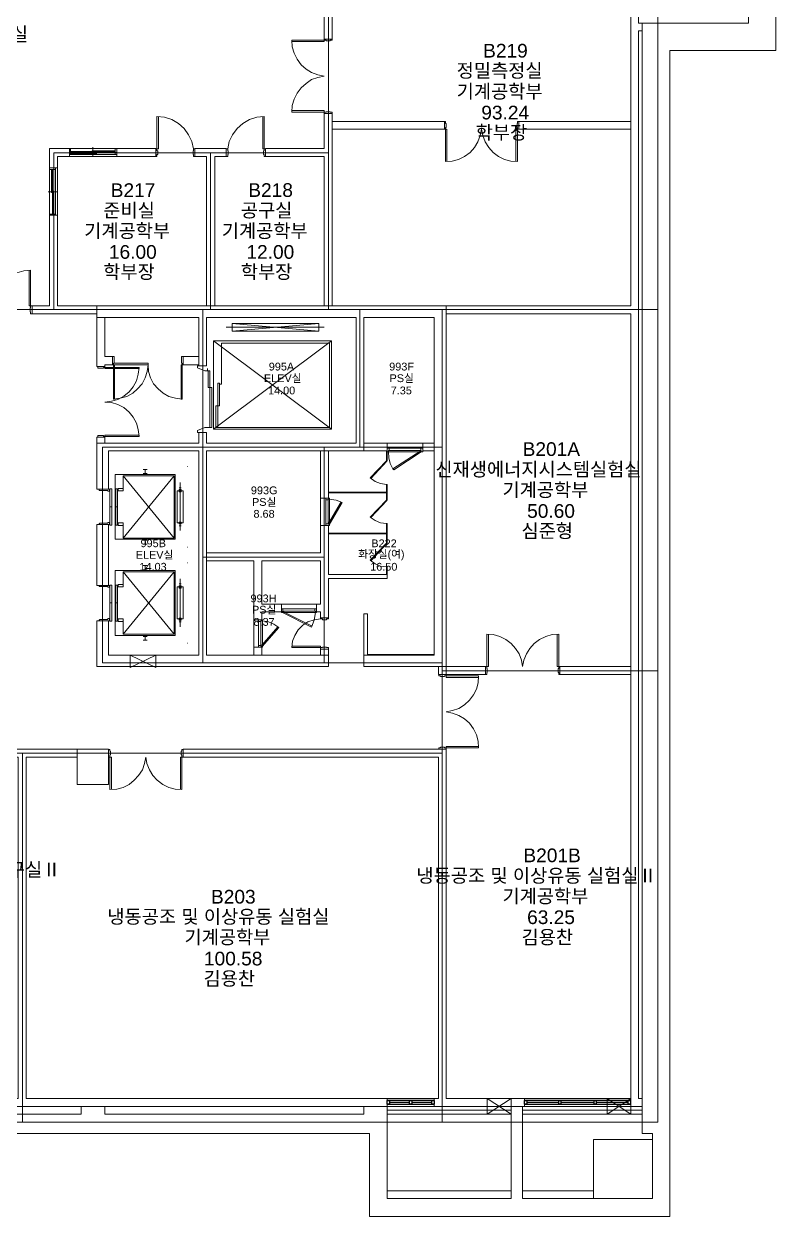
# Model space of a CAD drawing. Header units: millimetres. Extents: x -750 to 93466, y 13039 to 66109.
# Drawn here: x 74316 to 93466, y 13904 to 44781 of the extents above; entities that cross this region are included whole.
import ezdxf

# ---------------------------------------------------------------- set-up
doc = ezdxf.new("R2010")
doc.units = ezdxf.units.MM
doc.layers.add('PDF_문자', color=7, linetype='Continuous')
doc.layers.add('PDF_형상', color=7, linetype='Continuous')
doc.styles.add('PDF 맑은고딕', font='Arial.ttf')

msp = doc.modelspace()

# ---------------------------------------------------------------- linework, layer by layer
at = {"layer": 'PDF_형상', "lineweight": 5}
for points in [[(61864, 49514), (93466, 49514), (93466, 44109), (90768, 44109), (90768, 14398), (83112, 14398), (83112, 16506), (47464, 16506), (47464, 13904), (39855, 13904), (39855, 14398), (32703, 14398), (32703, 16506), (10951, 16506), (10951, 51214), (40159, 51214), (61864, 51214), (61864, 49514), (61864, 51214)], [(91281, 48811), (90768, 48811), (90768, 47557), (90170, 47557), (90768, 47557), (90768, 48811), (92772, 48811), (92772, 44812), (90065, 44812), (89970, 44812), (89970, 45705), (89771, 45705), (89771, 37603), (85069, 37603), (85069, 28408), (85069, 28209), (85069, 28408), (86142, 28408)], [(61465, 37603), (61465, 48507), (81963, 48507), (81963, 44404), (82162, 44404), (82162, 48507), (89771, 48507), (89771, 47557), (90170, 47557)], [(87016, 17200), (87016, 14853), (90322, 14853), (90322, 16506), (90065, 16506), (90065, 44812), (90768, 44812), (90778, 44812)], [(90065, 44613), (89970, 44613), (89970, 17399), (90065, 17399)], [(81136, 42580), (81963, 42580), (81963, 42542), (81136, 42542), (81146, 42713), (81193, 42875), (81269, 43027), (81374, 43160), (81497, 43274), (81640, 43369), (81801, 43426), (81963, 43454), (81801, 43492), (81640, 43549), (81497, 43634), (81374, 43748), (81269, 43891), (81193, 44043), (81146, 44204), (81136, 44375), (81963, 44375), (81963, 44337), (81136, 44337)], [(77736, 42428), (77736, 41602), (77698, 41602), (77698, 42428), (77888, 42409), (78078, 42352), (78249, 42248), (78391, 42124), (78505, 41963), (78591, 41792), (78629, 41602)], [(80396, 42428), (80396, 41602), (80434, 41602), (80434, 42428), (80244, 42409), (80054, 42352), (79883, 42248), (79740, 42124), (79626, 41963), (79541, 41792), (79503, 41602)], [(82162, 37603), (82162, 42504), (81963, 42504), (81963, 41611), (80462, 41611), (80462, 41412), (81963, 41412), (81963, 37603)], [(82162, 42105), (85021, 42105), (85050, 42105), (85050, 42153), (85069, 42153), (85069, 42248), (85050, 42248), (85050, 42305), (85021, 42305), (82162, 42305)], [(85021, 42105), (85021, 42305), (85021, 42105)], [(89771, 42105), (86921, 42105), (86883, 42105), (86883, 42153), (86874, 42153), (86874, 42248), (86883, 42248), (86883, 42305), (86921, 42305), (86921, 42105), (86921, 42305), (89771, 42305)], [(86845, 41279), (86845, 42105), (86883, 42105), (86883, 41279), (86712, 41288), (86551, 41336), (86399, 41412), (86266, 41516), (86152, 41640), (86057, 41782), (86000, 41944), (85971, 42105), (85933, 41944), (85876, 41782), (85791, 41640), (85677, 41516), (85534, 41412), (85382, 41336), (85221, 41288), (85050, 41279), (85050, 42105), (85088, 42105), (85088, 41279)], [(76169, 36406), (76169, 37403), (74516, 37403), (74516, 37603), (74962, 37603), (74962, 41611), (77669, 41611), (77669, 41412), (75162, 41412), (75162, 37603), (76169, 37603), (85069, 37603)], [(75466, 41516), (75466, 41611), (75494, 41611), (75494, 41459), (75466, 41459), (75466, 41611)], [(76169, 41488), (76064, 41488), (75466, 41488)], [(75466, 41459), (75466, 41412)], [(75494, 41611), (76634, 41611)], [(75494, 41516), (75542, 41516), (75542, 41535), (75494, 41535)], [(75494, 41459), (76634, 41459)], [(75542, 41535), (76045, 41535), (76083, 41535), (76596, 41535), (76634, 41535)], [(75542, 41516), (76045, 41516)], [(76663, 41516), (76064, 41516), (75960, 41516)], [(76083, 41554), (76045, 41554), (76045, 41516), (76083, 41516), (76083, 41554), (76596, 41554), (76596, 41535)], [(76064, 41421), (76064, 41649)], [(76596, 41554), (76634, 41554)], [(76672, 41459), (76672, 41412)], [(78961, 37603), (78961, 41412), (78667, 41412), (78667, 41611), (79465, 41611), (79465, 41412), (79170, 41412), (79170, 37603)], [(74962, 39939), (74962, 41079)], [(75010, 41041), (75010, 41079)], [(75038, 39977), (75038, 40490), (75038, 40528), (75038, 41041), (75038, 41079)], [(75114, 41117), (75162, 41117)], [(75114, 39939), (75114, 41079)], [(75010, 40528), (75010, 40490), (75057, 40490), (75057, 40528), (75010, 40528), (75010, 41041), (75038, 41041)], [(75152, 40509), (74924, 40509)], [(74962, 40509), (75076, 40509), (75162, 40509)], [(75057, 39977), (75057, 40490)], [(75114, 39911), (74962, 39911), (74962, 39939), (75114, 39939), (75114, 39911), (75162, 39911)], [(75057, 39939), (75057, 39977), (75038, 39977), (75038, 39939)], [(72683, 38515), (72683, 37603), (72645, 37603), (72645, 38515), (72825, 38496), (72996, 38448), (73158, 38363), (73300, 38249), (73414, 38106), (73499, 37954), (73547, 37774), (73566, 37603), (73585, 37774), (73632, 37954), (73718, 38106), (73832, 38249), (73974, 38363), (74126, 38448), (74307, 38496), (74478, 38515), (74478, 37603), (74440, 37603), (74440, 38515)], [(78762, 36074), (78762, 37308), (76169, 37308), (76169, 37603)], [(76169, 37403), (76169, 36055), (76368, 36055), (76368, 36102), (76568, 36102), (76568, 36311)], [(85069, 37403), (89771, 37403), (89771, 17399), (89771, 17200), (90065, 17200)], [(76568, 36102), (76587, 36102), (76615, 36102), (76615, 35228), (76587, 35228), (76587, 36102), (76587, 36140), (76606, 36140), (76606, 36311), (76568, 36311), (76368, 36311), (76368, 37308)], [(78762, 34107), (78762, 34373), (78961, 34373), (78961, 34107), (82770, 34107), (82770, 37308), (78961, 37308), (78961, 36074), (78762, 36074), (78733, 36074), (78733, 36026), (78914, 35950), (78990, 35950), (78990, 36007)], [(82067, 28703), (78961, 28703), (78961, 33908), (82970, 33908), (82970, 37308), (84765, 37308), (84765, 28703), (82970, 28703), (82970, 29757), (83065, 29757), (83065, 28703)], [(81963, 37061), (79465, 37061)], [(79617, 36957), (79617, 37156)], [(81820, 37156), (81820, 36957)], [(79142, 36710), (79142, 34459)], [(79246, 34506), (82096, 34506), (82096, 36653), (79341, 36653), (79341, 35608), (79294, 35608)], [(82143, 34459), (82143, 36710)], [(78762, 36102), (78363, 36102), (78344, 36102), (78344, 36140), (78325, 36140), (78325, 36311), (78363, 36311), (78762, 36311)], [(78363, 36102), (78363, 36311), (78363, 36102)], [(77242, 36036), (77223, 35865), (77175, 35694), (77090, 35542), (76986, 35409), (76853, 35304), (76701, 35219), (76539, 35171), (76368, 35152), (76539, 35143), (76701, 35086), (76853, 35010), (76986, 34896), (77090, 34763), (77175, 34611), (77223, 34449), (77242, 34278), (77242, 34307), (76368, 34307), (76368, 34278), (76340, 34278), (76340, 34297), (76188, 34297), (76188, 34259), (76368, 34259), (76368, 34278), (77242, 34278)], [(78344, 35228), (78315, 35228), (78315, 36102), (78344, 36102), (78344, 35228), (78173, 35247), (78002, 35295), (77859, 35380), (77726, 35485), (77612, 35618), (77536, 35770), (77479, 35931), (77470, 36102), (77451, 35931), (77394, 35770), (77318, 35618), (77204, 35485), (77080, 35380), (76929, 35295), (76758, 35247), (76587, 35228)], [(79094, 34506), (78914, 34506), (78733, 34430), (78733, 34373), (78762, 34373)], [(81868, 28703), (81868, 28855), (82067, 28855), (82067, 28703), (82067, 28408), (76169, 28408), (76169, 29576), (76463, 29576), (76463, 28703), (78762, 28703), (78762, 33908), (76463, 33908), (76463, 32929), (76169, 32929), (76169, 34107), (76169, 34259), (76368, 34259), (76368, 34107)], [(78762, 34107), (76169, 34107), (78762, 34107)], [(79066, 34107), (78961, 34107), (79170, 34107)], [(82970, 34107), (83568, 34107)], [(84765, 33908), (84470, 33908), (84470, 34107), (83568, 34107), (83568, 33908)], [(83616, 33974), (84423, 33974)], [(84470, 34107), (84765, 34107)], [(81868, 33908), (81868, 32702), (81868, 32008), (82067, 32008), (82067, 30754), (83568, 30754)], [(82067, 33908), (82067, 32702), (81868, 32702)], [(82970, 33908), (83568, 33908), (83568, 33651)], [(83549, 33908), (83549, 33651), (83568, 33651), (83549, 33651), (83559, 33642), (83150, 33205)], [(83711, 33452), (84423, 33908), (84432, 33879), (83730, 33423), (83711, 33452), (83644, 33585), (83606, 33727), (83597, 33879), (84432, 33879)], [(83616, 33917), (84423, 33917)], [(76463, 33509), (76473, 33509)], [(77346, 33433), (77451, 33433)], [(77394, 33328), (77394, 33433)], [(78467, 33509), (78477, 33509)], [(83549, 33651), (83131, 33224), (83255, 33129), (83397, 33072), (83549, 33053), (83549, 32853), (82067, 32853)], [(76834, 32008), (76710, 32008), (76710, 32075), (76834, 32075), (76834, 31685), (78135, 31685), (78135, 33271), (76834, 33271), (78135, 31685)], [(76834, 32948), (76710, 32948), (76710, 32891), (76834, 32891), (76834, 33271)], [(76834, 31685), (78135, 33271)], [(77346, 33328), (77451, 33328)], [(78287, 31875), (78287, 33100)], [(83549, 33053), (83568, 33053), (83568, 32654), (83549, 32654), (83559, 32645), (83150, 32208)], [(78268, 32967), (78315, 32967)], [(82067, 31809), (83549, 31809), (83549, 32056), (83397, 32075), (83255, 32132), (83131, 32217), (83549, 32654), (83549, 32834), (82067, 32834)], [(76501, 32483), (76549, 32483)], [(76653, 32483), (76691, 32483)], [(82001, 32664), (82001, 32046)], [(82058, 32664), (82058, 32046)], [(82096, 32037), (82067, 32056), (82390, 32607)], [(78268, 31999), (78315, 31999)], [(78961, 31305), (81868, 31305), (81868, 32008)], [(83549, 32056), (83568, 32056), (83568, 31552), (83549, 31552), (83559, 31543), (83150, 31106)], [(77346, 31628), (77451, 31628)], [(77346, 31533), (77451, 31533)], [(77394, 31628), (77394, 31533)], [(83549, 30954), (83397, 30973), (83255, 31030), (83131, 31125), (83549, 31552), (83549, 31790), (82067, 31790)], [(76463, 31457), (76473, 31457)], [(78467, 31457), (78477, 31457)], [(76463, 31058), (76473, 31058)], [(77346, 30982), (77451, 30982)], [(77346, 30878), (77451, 30878)], [(77394, 30878), (77394, 30982)], [(78467, 31058), (78477, 31058)], [(78961, 31106), (80168, 31106), (80168, 29605)], [(81763, 30004), (81868, 30004), (81868, 31106), (80367, 31106), (80367, 30004), (80870, 30004), (80870, 29804), (80367, 29804), (80367, 29605), (80168, 29605), (80168, 28902), (80367, 28902), (80367, 28703)], [(80870, 30004), (81763, 30004), (81763, 29804), (81868, 29804), (81868, 29652), (82067, 29652), (82067, 30659), (83568, 30659), (83568, 30754), (83568, 30954), (83549, 30954), (83549, 30754)], [(76834, 29557), (76710, 29557), (76710, 29624), (76834, 29624), (76834, 29234), (78135, 29234), (78135, 30821), (76834, 30821), (78135, 29234)], [(76834, 30498), (76710, 30498), (76710, 30441), (76834, 30441), (76834, 30821)], [(76834, 29234), (78135, 30821)], [(78287, 29424), (78287, 30650)], [(78268, 30517), (78315, 30517)], [(76501, 30032), (76549, 30032)], [(76653, 30032), (76691, 30032)], [(80899, 29785), (80908, 29814), (81649, 29443)], [(81725, 29880), (80908, 29880)], [(81725, 29823), (80908, 29823)], [(78268, 29548), (78315, 29548)], [(80282, 29557), (80282, 28950)], [(80348, 29557), (80348, 28950)], [(80386, 28931), (80804, 29405)], [(81868, 29624), (81706, 29605), (81545, 29548), (81412, 29462), (81298, 29348), (81212, 29206), (81155, 29054), (81136, 28893), (81868, 28893), (81868, 28931), (81136, 28931)], [(77346, 29177), (77451, 29177)], [(77346, 29083), (77451, 29083)], [(77394, 29177), (77394, 29083)], [(86142, 29234), (86142, 28408), (86104, 28408), (86104, 29234), (86266, 29225), (86437, 29177), (86589, 29102), (86722, 28997), (86836, 28874), (86931, 28731), (86988, 28570), (87016, 28408), (87045, 28570), (87111, 28731), (87197, 28874), (87311, 28997), (87444, 29102), (87605, 29177), (87767, 29225), (87937, 29234), (87937, 28408), (87899, 28408), (87899, 29234)], [(76463, 29007), (76473, 29007)], [(78467, 29007), (78477, 29007)], [(80168, 28902), (80168, 28703)], [(84765, 28722), (83065, 28722)], [(85069, 28408), (82970, 28408), (82970, 28703)], [(84869, 28209), (84869, 28408), (84869, 28209), (85069, 28209), (86066, 28209), (86066, 28408)], [(87899, 28408), (89771, 28408)], [(89771, 28209), (87966, 28209), (87966, 28408)], [(85895, 26375), (85069, 26375), (85069, 26337), (85895, 26337), (85886, 26508), (85838, 26670), (85762, 26822), (85658, 26964), (85534, 27078), (85392, 27164), (85230, 27221), (85069, 27259), (85230, 27287), (85392, 27344), (85534, 27439), (85658, 27553), (85762, 27686), (85838, 27838), (85886, 28000), (85895, 28171), (85069, 28171), (85069, 28133), (85895, 28133)], [(69814, 26204), (69814, 17399), (74164, 17399), (74164, 26100), (73063, 26100), (73063, 26309), (75665, 26309)], [(76463, 26100), (76463, 26309)], [(86722, 17200), (84765, 17200), (84765, 17399), (84869, 17399), (84869, 26100), (78363, 26100), (78363, 26309), (85069, 26309), (85069, 17399), (87064, 17399), (87064, 17200), (89771, 17200)], [(84879, 26309), (84879, 26337), (84926, 26337), (84926, 26356), (85021, 26356), (85021, 26337), (85069, 26337), (85069, 26309)], [(75665, 26100), (74364, 26100), (74364, 17399), (83568, 17399), (84765, 17399)], [(76539, 25274), (76539, 26100), (76501, 26100), (76501, 25274), (76672, 25283), (76834, 25331), (76986, 25407), (77118, 25511), (77232, 25634), (77327, 25777), (77384, 25938), (77413, 26100), (77441, 25938), (77508, 25777), (77593, 25634), (77707, 25511), (77850, 25407), (78002, 25331), (78163, 25283), (78334, 25274), (78334, 26100), (78296, 26100), (78296, 25274)], [(83568, 17000), (86722, 17000), (86722, 17399), (86114, 17000), (86114, 17399), (86722, 17000)], [(84765, 17200), (83568, 17200), (83568, 17399)], [(87064, 17399), (89771, 17399)], [(69168, 17000), (75770, 17000), (75770, 17200), (76368, 17200), (76368, 17000), (82970, 17000), (82970, 17200), (83568, 17200), (47559, 17200)], [(83568, 17200), (83568, 14853), (86722, 14853), (86722, 17200), (87016, 17200), (87064, 17200)], [(83568, 17105), (86722, 17105)], [(87016, 17105), (90065, 17105)], [(87016, 17000), (90065, 17000)], [(83568, 15053), (86722, 15053)], [(87016, 15053), (88821, 15053)]]:
    msp.add_lwpolyline(points, dxfattribs=at)
for points in [[(18854, 16801), (90464, 16801), (90464, 48612), (61360, 48612), (33102, 48612), (33102, 49106), (26253, 49106), (11255, 49106), (11255, 28902), (11255, 16801)], [(82067, 48612), (61360, 48612), (61360, 37508), (75067, 37508), (75067, 41507), (82067, 41507)], [(90464, 48612), (90464, 37508), (82067, 37508), (82067, 48612)], [(81963, 44404), (82162, 44404), (82162, 44375), (82115, 44375), (82115, 44356), (82010, 44356), (82010, 44375), (81963, 44375)], [(81963, 42504), (82162, 42504), (82162, 42542), (82115, 42542), (82115, 42552), (82010, 42552), (82010, 42542), (81963, 42542)], [(82067, 41507), (82067, 37508), (79066, 37508), (79066, 41507), (79066, 37508), (75067, 37508), (75067, 41507), (79066, 41507)], [(76672, 41459), (76672, 41611), (76634, 41611), (76634, 41459)], [(77669, 41602), (77669, 41412), (77698, 41412), (77698, 41459), (77717, 41459), (77717, 41554), (77698, 41554), (77698, 41602)], [(78667, 41602), (78667, 41412), (78629, 41412), (78629, 41459), (78619, 41459), (78619, 41554), (78629, 41554), (78629, 41602)], [(79465, 41602), (79465, 41412), (79503, 41412), (79503, 41459), (79512, 41459), (79512, 41554), (79503, 41554), (79503, 41602)], [(80462, 41602), (80462, 41412), (80434, 41412), (80434, 41459), (80415, 41459), (80415, 41554), (80434, 41554), (80434, 41602)], [(75114, 41117), (74962, 41117), (74962, 41079), (75114, 41079)], [(18455, 28902), (62861, 28902), (62861, 28807), (62861, 28503), (67867, 28503), (71913, 28503), (71913, 37508), (78866, 37508), (78866, 34003), (76311, 34003), (76311, 28503), (84964, 28503), (84964, 26204), (18455, 26204)], [(74516, 37603), (74516, 37403), (74478, 37403), (74478, 37451), (74468, 37451), (74468, 37555), (74478, 37555), (74478, 37603)], [(82865, 34003), (84964, 34003), (84964, 37508), (82865, 37508), (82865, 34003), (78866, 34003), (78866, 37508), (82865, 37508)], [(84964, 37508), (84964, 34003), (84964, 28503), (84964, 28304), (90464, 28304), (90464, 37508)], [(79617, 36957), (81820, 36957), (79617, 37156), (81820, 37156)], [(79142, 34459), (82143, 36710), (79142, 36710), (82143, 34459)], [(76587, 36102), (76587, 36140), (77470, 36140), (77470, 36102)], [(77242, 36036), (77242, 36007), (76368, 36007), (76368, 36036), (76340, 36036), (76340, 36017), (76188, 36017), (76188, 36055), (76368, 36055), (76368, 36036)], [(78999, 35950), (79047, 35950), (79047, 35523), (78999, 35523)], [(79047, 35523), (79094, 35523), (79094, 34506), (79047, 34506)], [(79246, 35637), (79294, 35637), (79294, 35057), (79246, 35057)], [(79199, 35057), (79246, 35057), (79246, 34506), (79199, 34506)], [(78866, 28503), (76311, 28503), (76311, 34003), (78866, 34003)], [(78866, 31201), (81963, 31201), (81963, 34003), (78866, 34003)], [(81963, 28503), (84964, 28503), (84964, 34003), (81963, 34003)], [(83568, 33879), (83597, 33879), (83597, 33917), (83616, 33917), (83616, 33974), (83597, 33974), (83568, 33974)], [(84470, 33879), (84432, 33879), (84432, 33917), (84423, 33917), (84423, 33974), (84432, 33974), (84470, 33974)], [(76482, 32882), (76454, 32882), (76444, 32882), (76444, 32891), (76444, 32901), (76245, 32901), (76235, 32901), (76226, 32910), (76226, 32920), (76235, 32929), (76245, 32929), (76492, 32929), (76492, 32891), (76492, 32882)], [(76549, 32018), (76501, 32018), (76501, 32939), (76549, 32939)], [(76691, 32939), (76691, 32018), (76653, 32018), (76653, 32939)], [(78363, 32891), (78211, 32891), (78211, 32075), (78363, 32075)], [(78315, 32920), (78315, 32863), (78268, 32863), (78268, 32920)], [(82096, 32702), (82096, 32673), (82058, 32673), (82058, 32664), (82001, 32664), (82001, 32673), (82001, 32702)], [(82096, 32673), (82096, 32037), (82419, 32588), (82267, 32654)], [(76169, 30479), (76463, 30479), (76463, 32027), (76169, 32027)], [(76226, 32046), (76235, 32056), (76245, 32065), (76444, 32065), (76444, 32075), (76454, 32084), (76482, 32084), (76492, 32075), (76492, 32027), (76245, 32027), (76235, 32037), (76226, 32037)], [(78315, 32046), (78268, 32046), (78268, 32094), (78315, 32094)], [(82096, 32008), (82096, 32037), (82058, 32037), (82058, 32046), (82001, 32046), (82001, 32037), (82001, 32008)], [(78866, 28503), (80263, 28503), (81963, 28503), (81963, 29909), (81963, 31201), (78866, 31201)], [(76482, 30431), (76454, 30431), (76444, 30431), (76444, 30441), (76444, 30450), (76245, 30450), (76235, 30450), (76226, 30460), (76226, 30469), (76235, 30479), (76245, 30479), (76492, 30479), (76492, 30441), (76492, 30431)], [(76549, 29567), (76501, 29567), (76501, 30488), (76549, 30488)], [(76691, 30488), (76691, 29567), (76653, 29567), (76653, 30488)], [(78363, 30441), (78211, 30441), (78211, 29624), (78363, 29624)], [(78315, 30469), (78315, 30412), (78268, 30412), (78268, 30469)], [(78315, 29595), (78268, 29595), (78268, 29643), (78315, 29643)], [(80870, 29785), (80899, 29785), (80899, 29823), (80908, 29823), (80908, 29880), (80899, 29880), (80870, 29880)], [(81735, 29785), (80899, 29785), (81640, 29415), (81706, 29595)], [(81763, 29785), (81735, 29785), (81735, 29823), (81725, 29823), (81725, 29880), (81735, 29880), (81763, 29880)], [(81868, 29652), (82067, 29652), (82067, 29624), (82020, 29624), (82020, 29605), (81915, 29605), (81915, 29624), (81868, 29624)], [(76226, 29595), (76235, 29605), (76245, 29614), (76444, 29614), (76444, 29624), (76454, 29633), (76482, 29633), (76492, 29624), (76492, 29576), (76245, 29576), (76235, 29586), (76226, 29586)], [(80386, 29605), (80386, 29576), (80348, 29576), (80348, 29557), (80282, 29557), (80282, 29576), (80282, 29605)], [(80386, 29576), (80386, 28931), (80367, 28959), (80775, 29424), (80804, 29405), (80680, 29491), (80538, 29548)], [(80386, 28902), (80386, 28931), (80348, 28931), (80348, 28950), (80282, 28950), (80282, 28931), (80282, 28902)], [(81868, 28855), (82067, 28855), (82067, 28893), (82020, 28893), (82020, 28902), (81915, 28902), (81915, 28893), (81868, 28893)], [(77669, 28703), (77014, 28703), (77669, 28389), (77669, 28703), (77014, 28389), (77014, 28703)], [(86066, 28408), (86066, 28209), (86104, 28209), (86104, 28256), (86114, 28256), (86114, 28361), (86104, 28361), (86104, 28408)], [(87966, 28408), (87966, 28209), (87937, 28209), (87937, 28256), (87918, 28256), (87918, 28361), (87937, 28361), (87937, 28408)], [(85069, 28209), (84879, 28209), (84879, 28171), (84926, 28171), (84926, 28161), (85021, 28161), (85021, 28171), (85069, 28171)], [(90464, 28304), (90464, 16801), (84964, 16801), (84964, 28304)], [(75665, 26309), (76463, 26309), (76463, 25407), (75665, 25407)], [(76463, 26100), (76463, 26299), (76501, 26299), (76501, 26252), (76511, 26252), (76511, 26157), (76501, 26157), (76501, 26100)], [(78363, 26100), (78363, 26299), (78334, 26299), (78334, 26252), (78315, 26252), (78315, 26157), (78334, 26157), (78334, 26100)], [(74269, 16801), (84964, 16801), (84964, 26204), (74269, 26204)], [(89172, 17399), (89771, 17000), (89771, 17399), (89172, 17000)], [(88821, 14853), (90322, 14853), (90322, 16354), (88821, 16354)]]:
    msp.add_lwpolyline(points, close=True, dxfattribs=at)
at = {"layer": 'PDF_형상', "color": 1, "lineweight": 5}
for points in [[(78163, 33309), (76634, 33309), (76634, 31657), (78163, 31657)], [(78163, 30859), (76634, 30859), (76634, 29206), (78163, 29206)]]:
    msp.add_lwpolyline(points, close=True, dxfattribs=at)
at = {"layer": 'PDF_형상', "lineweight": 25}
for points in [[(84761, 17354), (83565, 17354), (83622, 17354), (83622, 17259), (83565, 17259), (83565, 17354)], [(83622, 17306), (84135, 17306)], [(84192, 17306), (84704, 17306)], [(89767, 17354), (87060, 17354), (87127, 17354), (87127, 17259), (87060, 17259), (87060, 17354)], [(87127, 17306), (87934, 17306)], [(87991, 17306), (88836, 17306)], [(88893, 17306), (89701, 17306)], [(83565, 17259), (84761, 17259)], [(87060, 17259), (89767, 17259)]]:
    msp.add_lwpolyline(points, dxfattribs=at)
for points in [[(84135, 17354), (84192, 17354), (84192, 17259), (84135, 17259)], [(84704, 17354), (84761, 17354), (84761, 17259), (84704, 17259)], [(87934, 17354), (87991, 17354), (87991, 17259), (87934, 17259)], [(88836, 17354), (88893, 17354), (88893, 17259), (88836, 17259)], [(89701, 17354), (89767, 17354), (89767, 17259), (89701, 17259)]]:
    msp.add_lwpolyline(points, close=True, dxfattribs=at)

# ---------------------------------------------------------------- texts
at = {"layer": 'PDF_문자', "attachment_point": 4, "style": 'PDF 맑은고딕'}
for s, insert, char_height in [('한국델켐 기계공작 실습실', (69329, 44512), 348.79), ('B219', (86009, 44104), 348.8), ('정밀측정실', (85335, 43582), 348.8), ('기계공학부', (85335, 43050), 348.8), ('93.24', (85962, 42527), 348.8), ('학부장', (85819, 42005), 348.8), ('B217', (76520, 40552), 348.8), ('B218', (80025, 40552), 348.8), ('준비실', (76330, 40020), 348.8), ('공구실', (79835, 40020), 348.8), ('기계공학부', (75845, 39497), 348.8), ('기계공학부', (79351, 39497), 348.8), ('16.00', (76473, 38975), 348.8), ('12.00', (79978, 38975), 348.8), ('학부장', (76330, 38453), 348.8), ('학부장', (79835, 38453), 348.8), ('995A', (80547, 36054), 198.3), ('993F', (83616, 36054), 198.3), ('ELEV실', (80424, 35750), 198.3), ('PS실', (83625, 35750), 198.3), ('14.00', (80528, 35446), 198.3), ('7.35', (83654, 35446), 198.3), ('B201A', (87016, 33950), 348.8), ('신재생에너지시스템실험실', (84793, 33418), 348.79), ('기계공학부', (86503, 32896), 348.8), ('993G', (80092, 32900), 198.3), ('PS실', (80120, 32596), 198.3), ('50.60', (87130, 32373), 348.8), ('8.68', (80158, 32302), 198.3), ('심준형', (86987, 31851), 348.8), ('995B', (77280, 31551), 198.3), ('B222', (83160, 31551), 198.3), ('ELEV실', (77157, 31248), 198.3), ('화장실(여)', (82827, 31248), 198.3), ('14.03', (77252, 30953), 198.3), ('16.50', (83131, 30953), 198.3), ('993H', (80082, 30146), 198.3), ('PS실', (80120, 29851), 198.3), ('8.37', (80158, 29547), 198.3), ('B201B', (87035, 23596), 348.8), ('바이오나노진동 시스템연구실Ⅱ', (68950, 23217), 348.79), ('냉동공조 및 이상유동 실험실Ⅱ', (84309, 23065), 348.79), ('B203', (79075, 22542), 348.8), ('기계공학부', (86503, 22542), 348.8), ('냉동공조 및 이상유동 실험실', (76435, 22020), 348.79), ('63.25', (87130, 22020), 348.8), ('기계공학부', (78401, 21497), 348.8), ('김용찬', (86987, 21497), 348.8), ('100.58', (78895, 20966), 348.8), ('김용찬', (78885, 20443), 348.8)]:
    msp.add_mtext(s, dxfattribs=dict(at, insert=insert, char_height=char_height))

doc.saveas('drawing.dxf')
